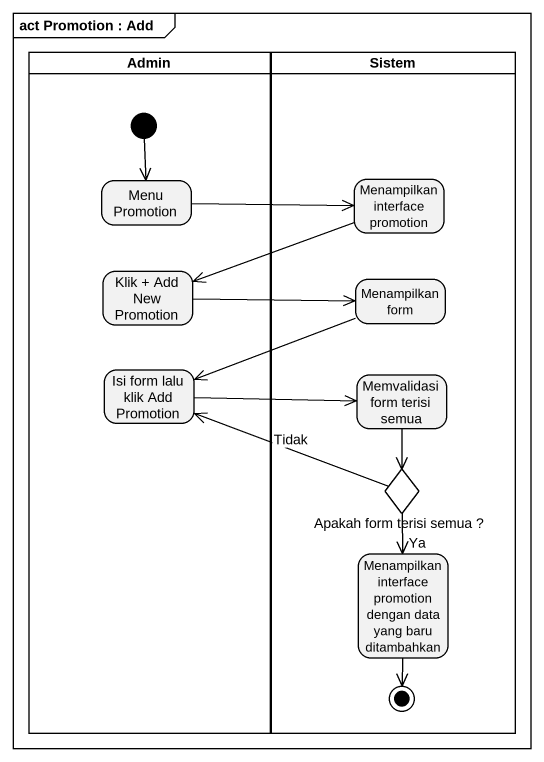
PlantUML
@startuml
mainframe act Promotion : Add
hide empty description
state Admin <<partition>> {
  state "Menu Promotion" as Menu_Promotion
  state "Klik + Add New Promotion" as Klik_Add_New_Promotion
  state "Isi form lalu klik Add Promotion" as Isi_form_lalu_klik_Add
  [*] --> Menu_Promotion
}
state Sistem <<partition>> {
  state "Menampilkan interface promotion" as Menampilkan_interface
  state "Menampilkan form" as Menampilkan_form
  state "Memvalidasi form terisi semua" as Memvalidasi_form_terisi
  state "Apakah form terisi semua ?" as Apakah_form_terisi_semua <<choice>>
  state "Menampilkan interface promotion dengan data yang baru ditambahkan" as Menampilkan_interface_2
  Menampilkan_interface_2 --> [*]
}
Menu_Promotion -right-> Menampilkan_interface
Menampilkan_interface -left-> Klik_Add_New_Promotion
Klik_Add_New_Promotion -right-> Menampilkan_form
Menampilkan_form -left-> Isi_form_lalu_klik_Add
Isi_form_lalu_klik_Add -right-> Memvalidasi_form_terisi
Memvalidasi_form_terisi --> Apakah_form_terisi_semua
Apakah_form_terisi_semua -left-> Isi_form_lalu_klik_Add : Tidak
Apakah_form_terisi_semua --> Menampilkan_interface_2 : Ya
@enduml
